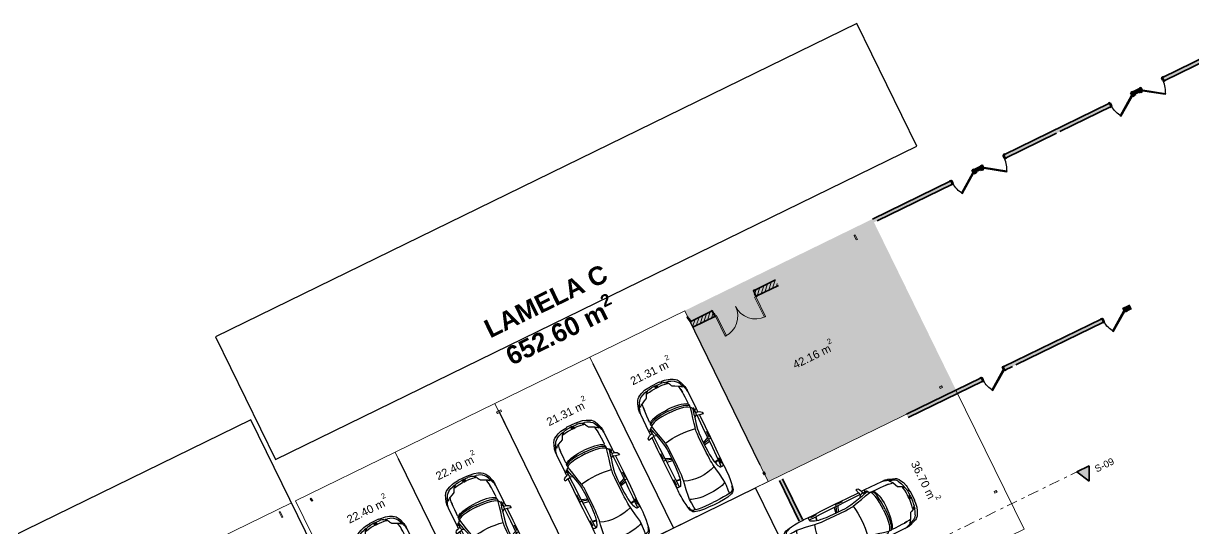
# Model space of a CAD drawing. Header units: metres. Extents: x 7511783 to 7512372, y 4692307 to 4692611.
# Drawn here: x 7511943.34 to 7511981.43, y 4692594.15 to 4692610.62 of the extents above; entities that cross this region are included whole.
import ezdxf

# ---------------------------------------------------------------- set-up
doc = ezdxf.new("R2010")
doc.units = ezdxf.units.M
doc.linetypes.add('Dot & Dashed', pattern=[670.277762, 352.777767, -176.388884, 0, -141.111112])
doc.linetypes.add('Long Dashed', pattern=[793.749976, 476.249993, -317.499983])
doc.layers.get('0').update_dxf_attribs({"lineweight": 0})
for name, color, linetype, lineweight, true_color in [('A - Fill Zone_Pen_No__156', 7, 'Continuous', 0, 0x54689e), ('A - Fill Zone_Pen_No__89', 7, 'Continuous', 0, 0x71cebe), ('A - Muret_Pen_No__102', 7, 'Continuous', 0, 0xcccccc), ('Annotation - Text_Pen_No__48', 7, 'Continuous', 0, 0xa80f02), ('ARCHICAD Doors_Pen_No__108', 7, 'Continuous', 0, 0xfd8379), ('Marker - Section_Pen_No__25', 7, 'Continuous', 0, 0x40a5ff), ('Marker - Section_Pen_No__85', 7, 'Continuous', 0, 0x80c2ff)]:
    doc.layers.add(name, color=color, linetype=linetype, lineweight=lineweight, true_color=true_color)
for name, color, linetype, lineweight in [('A - Muret', 7, 'Continuous', 0), ('A - Muret_Pen_No__101', 252, 'Continuous', 0), ('A - Muret_Pen_No__7', 7, 'Continuous', 0), ('A - Pllaka Themel', 7, 'Continuous', 0), ('A - Pllaka Themel_Pen_No__42', 8, 'Continuous', 0), ('A - Shtyllat', 7, 'Continuous', 0), ('A - Shtyllat_Pen_No__1', 7, 'Continuous', 0), ('A -Polyline_Pen_No__42', 8, 'Continuous', 0), ('A1 - Bodrumi -1', 7, 'Continuous', 0), ('A1 - Bodrumi -1_Pen_No__42', 8, 'Continuous', 0), ('ARCHICAD Doors_Pen_No__42', 8, 'Continuous', 0), ('Interior - Furniture _Pen_No__42', 8, 'Continuous', 0), ('Marker - Section', 7, 'Continuous', 0)]:
    doc.layers.add(name, color=color, linetype=linetype, lineweight=lineweight)
doc.styles.add('GENERATED_STYLE_1', font='arial.ttf')
doc.styles.add('GENERATED_STYLE_2', font='arialbd.ttf')
pattern_1 = [(45, (0, 0), (-68.9429, 68.9429), [])]
pattern_2 = [(45, (0, 0), (-68.9429, 68.9429), []), (135, (0, 0), (68.9429, 68.9429), [])]

# ---------------------------------------------------------------- blocks, each defined once
blk = doc.blocks.new('Slab_2', base_point=(27550, -20501))
at = {"layer": 'A - Pllaka Themel_Pen_No__42', "color": 8, "linetype": 'Continuous', "lineweight": 25, "flags": 128}
blk.add_lwpolyline([(27550, -20501), (52100, -20501), (52100, 1500), (27550, 1500)], close=True, dxfattribs=at)
blk = doc.blocks.new('Slab_3', base_point=(4150, -24950))
at = {"layer": 'A1 - Bodrumi -1_Pen_No__42', "color": 8, "linetype": 'Continuous', "lineweight": 25, "flags": 128}
blk.add_lwpolyline([(4150, -24950), (27400, -24951), (27400, -20501), (4150, -20501)], close=True, dxfattribs=at)
blk = doc.blocks.new('Door 22')
at = {"layer": 'ARCHICAD Doors_Pen_No__42', "color": 8, "linetype": 'Continuous', "lineweight": 25}
for p, q in [((-260, 394), (-237, 427)), ((349, -33), (-260, 394)), ((-237, 427), (372, 0)), ((-387, 24), (-437, 24)), ((-437, 24), (-437, 5)), ((-437, 5), (-387, 5)), ((-400, 5), (-437, 5)), ((-400, 5), (-437, 5)), ((-375, 5), (-400, 5)), ((-400, 5), (-400, 0)), ((-400, 0), (-400, 5)), ((-400, 0), (-400, 5)), ((-400, 0), (-375, 0)), ((-372, 0), (-400, 0)), ((-400, 0), (-400, -115)), ((-400, -115), (-400, 0)), ((-400, -115), (-400, 0)), ((-387, 5), (-387, 24)), ((-375, 0), (-375, 5)), ((-372, -40), (-372, 0)), ((372, 0), (349, -33)), ((400, 0), (372, 0)), ((372, 0), (372, -40)), ((400, 5), (375, 5)), ((375, 5), (375, 0)), ((375, 0), (400, 0)), ((437, 24), (387, 24)), ((387, 24), (387, 5)), ((387, 5), (437, 5)), ((400, 0), (400, 5)), ((400, 0), (400, 5)), ((400, 0), (400, 5)), ((400, 5), (437, 5)), ((400, 5), (437, 5)), ((400, -115), (400, 0)), ((400, -115), (400, 0)), ((400, -115), (400, 0)), ((437, 5), (437, 24)), ((-387, -115), (-437, -115)), ((-437, -115), (-437, -134)), ((-400, -115), (-437, -115)), ((-400, -115), (-437, -115)), ((-437, -134), (-387, -134)), ((-400, -115), (-360, -115)), ((-387, -134), (-387, -115)), ((-360, -40), (-372, -40)), ((-360, -115), (-360, -40)), ((372, -40), (360, -40)), ((360, -40), (360, -115)), ((360, -115), (400, -115)), ((437, -115), (387, -115)), ((387, -115), (387, -134)), ((387, -134), (437, -134)), ((400, -115), (437, -115)), ((400, -115), (437, -115)), ((437, -134), (437, -115))]:
    blk.add_line(p, q, dxfattribs=at)
blk.add_arc((372, 0), 744, 145, 180, dxfattribs=at)
blk = doc.blocks.new('Door 22_2')
at = {"layer": 'ARCHICAD Doors_Pen_No__42', "color": 8, "linetype": 'Continuous', "lineweight": 25}
for p, q in [((-260, 394), (-237, 427)), ((349, -33), (-260, 394)), ((-237, 427), (372, 0)), ((-437, 0), (-437, 19)), ((-437, 19), (-387, 19)), ((-387, 0), (-437, 0)), ((-400, 0), (-437, 0)), ((-400, 0), (-437, 0)), ((-372, 0), (-400, 0)), ((-400, 0), (-400, -115)), ((-400, 0), (-400, -115)), ((-400, 0), (-400, -115)), ((-387, 19), (-387, 0)), ((-372, -40), (-372, 0)), ((372, 0), (349, -33)), ((400, 0), (372, 0)), ((372, 0), (372, -40)), ((387, 19), (437, 19)), ((387, 0), (387, 19)), ((437, 0), (387, 0)), ((400, -115), (400, 0)), ((400, 0), (400, -115)), ((400, 0), (400, -115)), ((400, 0), (437, 0)), ((400, 0), (437, 0)), ((437, 19), (437, 0)), ((-437, -139), (-437, -120)), ((-437, -120), (-387, -120)), ((-400, -120), (-437, -120)), ((-400, -120), (-437, -120)), ((-387, -139), (-437, -139)), ((-400, -120), (-400, -115)), ((-400, -115), (-375, -115)), ((-400, -115), (-360, -115)), ((-400, -115), (-400, -120)), ((-400, -115), (-400, -120)), ((-375, -120), (-400, -120)), ((-387, -120), (-387, -139)), ((-375, -115), (-375, -120)), ((-360, -40), (-372, -40)), ((-360, -115), (-360, -40)), ((372, -40), (360, -40)), ((360, -40), (360, -115)), ((360, -115), (400, -115)), ((375, -120), (375, -115)), ((375, -115), (400, -115)), ((400, -120), (375, -120)), ((387, -120), (437, -120)), ((387, -139), (387, -120)), ((437, -139), (387, -139)), ((400, -115), (400, -120)), ((400, -115), (400, -120)), ((400, -115), (400, -120)), ((400, -120), (437, -120)), ((400, -120), (437, -120)), ((437, -120), (437, -139))]:
    blk.add_line(p, q, dxfattribs=at)
blk.add_arc((372, 0), 744, 145, 180, dxfattribs=at)
blk = doc.blocks.new('Wall_6', base_point=(37900, -16801))
at = {"layer": 'A - Muret_Pen_No__102', "linetype": 'Continuous', "lineweight": 0, "true_color": 0xcccccc}
for points in [[(37900, -16921), (40740, -16921), (40740, -16801), (37900, -16801)], [(41540, -16801), (41540, -16921), (41860, -16921), (41860, -16801)], [(46490, -16801), (42660, -16801), (42660, -16921), (46490, -16921)], [(47290, -16921), (47610, -16921), (47610, -16801), (47290, -16801)], [(51700, -16801), (48410, -16801), (48410, -16921), (51700, -16921)]]:
    blk.add_hatch(color=254, dxfattribs=at).paths.add_polyline_path(points)
at = {"layer": 'A - Muret_Pen_No__7', "color": 7, "linetype": 'Continuous', "lineweight": 35}
for p, q in [((40740, -16801), (40703, -16801)), ((40740, -16921), (40703, -16921)), ((40740, -16801), (40740, -16916)), ((40740, -16916), (40740, -16921)), ((41540, -16801), (41577, -16801)), ((41540, -16801), (41540, -16916)), ((41540, -16916), (41540, -16921)), ((41540, -16921), (41577, -16921)), ((41860, -16801), (41823, -16801)), ((41860, -16921), (41823, -16921)), ((41860, -16801), (41860, -16916)), ((41860, -16916), (41860, -16921)), ((42660, -16801), (42697, -16801)), ((42660, -16801), (42660, -16916)), ((42660, -16916), (42660, -16921)), ((42660, -16921), (42697, -16921)), ((46490, -16801), (46453, -16801)), ((46490, -16921), (46453, -16921)), ((46490, -16806), (46490, -16801)), ((46490, -16921), (46490, -16806)), ((47290, -16801), (47327, -16801)), ((47290, -16806), (47290, -16801)), ((47290, -16921), (47290, -16806)), ((47290, -16921), (47327, -16921)), ((47610, -16801), (47573, -16801)), ((47610, -16921), (47573, -16921)), ((47610, -16801), (47610, -16916)), ((47610, -16916), (47610, -16921)), ((48410, -16801), (48447, -16801)), ((48410, -16801), (48410, -16916)), ((48410, -16916), (48410, -16921)), ((48410, -16921), (48447, -16921))]:
    blk.add_line(p, q, dxfattribs=at)
at = {"layer": 'A - Muret_Pen_No__7', "color": 7, "linetype": 'Continuous', "lineweight": 35, "flags": 128}
for points in [[(40740, -16801), (37900, -16801)], [(38020, -16921), (40740, -16921)], [(41860, -16801), (41540, -16801)], [(41540, -16921), (41640, -16921)], [(41760, -16921), (41860, -16921)], [(46490, -16801), (42660, -16801)], [(42660, -16921), (44515, -16921)], [(44635, -16921), (46490, -16921)], [(47610, -16801), (47290, -16801)], [(47290, -16921), (47390, -16921)], [(47510, -16921), (47610, -16921)], [(51700, -16801), (48410, -16801)], [(48410, -16921), (51700, -16921)]]:
    blk.add_lwpolyline(points, dxfattribs=at)
at = {"layer": 'ARCHICAD Doors_Pen_No__42', "color": 8, "linetype": 'Continuous', "lineweight": 25, "xscale": -1, "zscale": 1000, "rotation": 180}
for name, p in [('Door 22', (41140, -16916)), ('Door 22_2', (46890, -16921))]:
    blk.add_blockref(name, p, dxfattribs=at)
at = {"layer": 'ARCHICAD Doors_Pen_No__42', "color": 8, "linetype": 'Continuous', "lineweight": 25, "zscale": 1000, "rotation": 180}
for p in [(42260, -16916), (48010, -16916)]:
    blk.add_blockref('Door 22', p, dxfattribs=at)
blk = doc.blocks.new('Wall_10', base_point=(47450, -16801))
at = {"layer": 'A - Muret_Pen_No__102', "linetype": 'Continuous', "lineweight": 0, "true_color": 0xcccccc}
blk.add_hatch(color=254, dxfattribs=at).paths.add_polyline_path([(47390, -16921), (47390, -18401), (47510, -18401), (47510, -16921)])
at = {"layer": 'A - Muret_Pen_No__7', "color": 7, "linetype": 'Continuous', "lineweight": 35, "flags": 128}
for points in [[(47390, -16921), (47390, -18401)], [(47510, -18401), (47510, -16921)]]:
    blk.add_lwpolyline(points, dxfattribs=at)
blk = doc.blocks.new('Metal Double Door 22')
at = {"layer": 'ARCHICAD Doors_Pen_No__108', "color": 11, "linetype": 'Continuous', "lineweight": 13, "true_color": 0xfd8379}
for p, q in [((-730, 730), (-730, 0)), ((-690, 730), (-730, 730)), ((-690, 0), (-690, 730)), ((690, 0), (690, 730)), ((690, 730), (730, 730)), ((730, 730), (730, 0)), ((-793, 0), (-793, 19)), ((-793, 19), (-743, 19)), ((-743, 0), (-793, 0)), ((-750, 0), (-793, 0)), ((-750, 0), (-793, 0)), ((-730, 0), (-750, 0)), ((-750, 0), (-750, -100)), ((-750, 0), (-750, -100)), ((-750, 0), (-750, -100)), ((-743, 19), (-743, 0)), ((-730, -40), (-730, 0)), ((-730, 0), (-690, 0)), ((730, 0), (690, 0)), ((750, 0), (730, 0)), ((730, 0), (730, -40)), ((743, 19), (793, 19)), ((743, 0), (743, 19)), ((793, 0), (743, 0)), ((750, -100), (750, 0)), ((750, 0), (750, -100)), ((750, 0), (750, -100)), ((750, 0), (793, 0)), ((750, 0), (793, 0)), ((793, 19), (793, 0)), ((-793, -219), (-793, -200)), ((-793, -200), (-743, -200)), ((-750, -200), (-793, -200)), ((-750, -200), (-793, -200)), ((-743, -219), (-793, -219)), ((-750, -200), (-750, -100)), ((-750, -100), (-731, -100)), ((-750, -100), (-718, -100)), ((-750, -100), (-750, -200)), ((-750, -100), (-750, -200)), ((-731, -200), (-750, -200)), ((-743, -200), (-743, -219)), ((-731, -100), (-731, -200)), ((-718, -40), (-730, -40)), ((-718, -100), (-718, -40)), ((730, -40), (718, -40)), ((718, -40), (718, -100)), ((718, -100), (750, -100)), ((731, -200), (731, -100)), ((731, -100), (750, -100)), ((750, -200), (731, -200)), ((743, -200), (793, -200)), ((743, -219), (743, -200)), ((793, -219), (743, -219)), ((750, -100), (750, -200)), ((750, -100), (750, -200)), ((750, -100), (750, -200)), ((750, -200), (793, -200)), ((750, -200), (793, -200)), ((793, -200), (793, -219))]:
    blk.add_line(p, q, dxfattribs=at)
for centre, start, end in [((-730, 0), 0, 90), ((730, 0), 90, 180)]:
    blk.add_arc(centre, 730, start, end, dxfattribs=at)
blk = doc.blocks.new('Wall_11', base_point=(13600, -12951))
at = {"layer": 'A - Muret_Pen_No__102', "linetype": 'Continuous', "lineweight": 13, "true_color": 0xcccccc}
h = blk.add_hatch(dxfattribs=at)
h.set_pattern_fill('COMMON_BRICK', color=254, style=0, pattern_type=2)
h.set_pattern_definition(pattern_1)
h.paths.add_polyline_path([(13600, -12951), (14400, -12951), (14400, -12751), (13600, -12751)])
h = blk.add_hatch(dxfattribs=at)
h.set_pattern_fill('COMMON_BRICK', color=254, style=0, pattern_type=2)
h.set_pattern_definition(pattern_1)
h.paths.add_polyline_path([(15900, -12951), (16700, -12951), (16700, -12751), (15900, -12751)])
at = {"layer": 'A - Muret_Pen_No__7', "color": 7, "linetype": 'Continuous', "lineweight": 35}
for p, q in [((14400, -12751), (14357, -12751)), ((14400, -12951), (14357, -12951)), ((14400, -12851), (14400, -12751)), ((14400, -12951), (14400, -12851)), ((15900, -12751), (15943, -12751)), ((15900, -12851), (15900, -12751)), ((15900, -12951), (15900, -12851)), ((15900, -12951), (15943, -12951))]:
    blk.add_line(p, q, dxfattribs=at)
at = {"layer": 'A - Muret_Pen_No__7', "color": 7, "linetype": 'Continuous', "lineweight": 35, "flags": 128}
for points in [[(14400, -12751), (13600, -12751)], [(13600, -12951), (14400, -12951)], [(16700, -12751), (15900, -12751)], [(15900, -12951), (16700, -12951)]]:
    blk.add_lwpolyline(points, dxfattribs=at)
at = {"layer": 'ARCHICAD Doors_Pen_No__108', "color": 11, "linetype": 'Continuous', "lineweight": 13, "true_color": 0xfd8379, "zscale": 1000, "rotation": 180}
blk.add_blockref('Metal Double Door 22', (15150, -12951), dxfattribs=at)
blk = doc.blocks.new('Wall_12', base_point=(18900, -16801))
at = {"layer": 'A - Muret_Pen_No__102', "linetype": 'Continuous', "lineweight": 0, "true_color": 0xcccccc}
for points in [[(18900, -16921), (21608, -16921), (21608, -16801), (18900, -16801)], [(22408, -16801), (22408, -16921), (25980, -16921), (25980, -16801)], [(26780, -16801), (26780, -16921), (27000, -16921), (27000, -16801)]]:
    blk.add_hatch(color=254, dxfattribs=at).paths.add_polyline_path(points)
at = {"layer": 'A - Muret_Pen_No__7', "color": 7, "linetype": 'Continuous', "lineweight": 35}
for p, q in [((21608, -16801), (21571, -16801)), ((21608, -16921), (21571, -16921)), ((21608, -16801), (21608, -16916)), ((21608, -16916), (21608, -16921)), ((22408, -16801), (22445, -16801)), ((22408, -16801), (22408, -16916)), ((22408, -16916), (22408, -16921)), ((22408, -16921), (22445, -16921)), ((25980, -16801), (25943, -16801)), ((25980, -16921), (25943, -16921)), ((25980, -16801), (25980, -16916)), ((25980, -16916), (25980, -16921)), ((26780, -16801), (26817, -16801)), ((26780, -16801), (26780, -16916)), ((26780, -16916), (26780, -16921)), ((26780, -16921), (26817, -16921))]:
    blk.add_line(p, q, dxfattribs=at)
at = {"layer": 'A - Muret_Pen_No__7', "color": 7, "linetype": 'Continuous', "lineweight": 35, "flags": 128}
for points in [[(21608, -16801), (18900, -16801)], [(18900, -16921), (21608, -16921)], [(25980, -16801), (22408, -16801)], [(22408, -16921), (22690, -16921)], [(22810, -16921), (25980, -16921)], [(27000, -16801), (26780, -16801)], [(26780, -16921), (27000, -16921)]]:
    blk.add_lwpolyline(points, dxfattribs=at)
at = {"layer": 'ARCHICAD Doors_Pen_No__42', "color": 8, "linetype": 'Continuous', "lineweight": 25, "xscale": -1, "zscale": 1000, "rotation": 180}
for p in [(22008, -16916), (26380, -16916)]:
    blk.add_blockref('Door 22', p, dxfattribs=at)
blk = doc.blocks.new('Wall_14', base_point=(0, 0))
at = {"layer": 'A - Muret_Pen_No__101', "linetype": 'Continuous', "lineweight": 13}
h = blk.add_hatch(dxfattribs=at)
h.set_pattern_fill('CONCRETE_BLOCK', color=252, style=0, pattern_type=2)
h.set_pattern_definition(pattern_2)
h.paths.add_polyline_path([(950, 0), (950, -250), (4050, -250), (4050, 0)])
h = blk.add_hatch(dxfattribs=at)
h.set_pattern_fill('CONCRETE_BLOCK', color=252, style=0, pattern_type=2)
h.set_pattern_definition(pattern_2)
h.paths.add_polyline_path([(4850, -250), (9500, -250), (9500, 0), (4850, 0)])
h = blk.add_hatch(dxfattribs=at)
h.set_pattern_fill('CONCRETE_BLOCK', color=252, style=0, pattern_type=2)
h.set_pattern_definition(pattern_2)
h.paths.add_polyline_path([(10300, 0), (10300, -250), (13350, -250), (13350, 0)])
h = blk.add_hatch(dxfattribs=at)
h.set_pattern_fill('CONCRETE_BLOCK', color=252, style=0, pattern_type=2)
h.set_pattern_definition(pattern_2)
h.paths.add_polyline_path([(17025, -250), (22350, -250), (22350, 0), (17025, 0)])
h = blk.add_hatch(dxfattribs=at)
h.set_pattern_fill('CONCRETE_BLOCK', color=252, style=0, pattern_type=2)
h.set_pattern_definition(pattern_2)
h.paths.add_polyline_path([(23150, 0), (23150, -250), (26450, -250), (26450, 0)])
h = blk.add_hatch(dxfattribs=at)
h.set_pattern_fill('CONCRETE_BLOCK', color=252, style=0, pattern_type=2)
h.set_pattern_definition(pattern_2)
h.paths.add_polyline_path([(13600, -250), (16625, -250), (16625, 0), (13600, 0)])
at = {"layer": 'A - Muret_Pen_No__7', "color": 7, "linetype": 'Continuous', "lineweight": 35, "flags": 128}
for points in [[(4050, 0), (950, 0)], [(9500, 0), (4850, 0)], [(13350, 0), (10300, 0)], [(16625, 0), (13600, 0)], [(22350, 0), (17025, 0)], [(26450, 0), (23150, 0)], [(950, -250), (4050, -250)], [(4850, -250), (9500, -250)], [(10300, -250), (13350, -250)], [(13600, -250), (16625, -250)], [(17025, -250), (22350, -250)], [(23150, -250), (26450, -250)]]:
    blk.add_lwpolyline(points, dxfattribs=at)
blk = doc.blocks.new('Column_50', base_point=(5190, 14480))
at = {"layer": 'A - Shtyllat_Pen_No__1', "color": 7, "linetype": 'Continuous', "lineweight": 13, "flags": 128}
blk.add_lwpolyline([(5170, 14380), (5210, 14380), (5210, 14580), (5170, 14580)], close=True, dxfattribs=at)
blk = doc.blocks.new('Column_56', base_point=(7505, 12176))
at = {"layer": 'A - Shtyllat_Pen_No__1', "color": 7, "linetype": 'Continuous', "lineweight": 13, "flags": 128}
blk.add_lwpolyline([(7475, 12218), (7514, 12227), (7535, 12134), (7496, 12125)], close=True, dxfattribs=at)
blk = doc.blocks.new('Column_75', base_point=(7240, 14970))
at = {"layer": 'A - Shtyllat_Pen_No__1', "color": 7, "linetype": 'Continuous', "lineweight": 13, "flags": 128}
blk.add_lwpolyline([(7165, 14940), (7165, 15000), (7315, 15000), (7315, 14940)], close=True, dxfattribs=at)
blk = doc.blocks.new('Column_77', base_point=(5957, 13274))
at = {"layer": 'A - Shtyllat_Pen_No__1', "color": 7, "linetype": 'Continuous', "lineweight": 13, "flags": 128}
blk.add_lwpolyline([(5955, 13189), (5994, 13198), (5958, 13359), (5919, 13350)], close=True, dxfattribs=at)
blk = doc.blocks.new('Column_78', base_point=(7285, 14025))
at = {"layer": 'A - Shtyllat_Pen_No__1', "color": 7, "linetype": 'Continuous', "lineweight": 13, "flags": 128}
blk.add_lwpolyline([(7315, 14065), (7255, 14065), (7255, 13985), (7315, 13985)], close=True, dxfattribs=at)
blk = doc.blocks.new('Column_79', base_point=(436, 13820))
at = {"layer": 'A - Shtyllat_Pen_No__1', "color": 7, "linetype": 'Continuous', "lineweight": 13, "flags": 128}
blk.add_lwpolyline([(456, 13900), (416, 13900), (416, 13740), (456, 13740)], close=True, dxfattribs=at)
blk = doc.blocks.new('Column_82', base_point=(990, 14970))
at = {"layer": 'A - Shtyllat_Pen_No__1', "color": 7, "linetype": 'Continuous', "lineweight": 13, "flags": 128}
blk.add_lwpolyline([(950, 15000), (950, 14940), (1030, 14940), (1030, 15000)], close=True, dxfattribs=at)
blk = doc.blocks.new('Column_91', base_point=(3830, 13830))
at = {"layer": 'A - Shtyllat_Pen_No__1', "color": 7, "linetype": 'Continuous', "lineweight": 13, "flags": 128}
blk.add_lwpolyline([(3790, 13860), (3790, 13800), (3870, 13800), (3870, 13860)], close=True, dxfattribs=at)
blk = doc.blocks.new('Car 05 22')
at = {"layer": 'Interior - Furniture _Pen_No__42', "color": 8, "linetype": 'Continuous', "lineweight": 25}
for p, q in [((-706, 776), (-758, 747)), ((-585, 801), (-706, 776)), ((-627, 772), (-665, 761)), ((-595, 778), (-627, 772)), ((-483, 817), (-585, 801)), ((-372, 830), (-483, 817)), ((-252, 841), (-372, 830)), ((-168, 845), (-252, 841)), ((-78, 851), (-168, 845)), ((-24, 852), (-78, 851)), ((40, 852), (-24, 852)), ((231, 846), (40, 852)), ((125, 791), (129, 820)), ((126, 744), (125, 791)), ((129, 820), (139, 832)), ((139, 832), (165, 840)), ((165, 840), (195, 844)), ((195, 844), (231, 846)), ((211, 809), (418, 816)), ((400, 848), (231, 846)), ((522, 765), (327, 762)), ((355, 762), (339, 683)), ((373, 763), (357, 683)), ((591, 852), (400, 848)), ((814, 769), (522, 765)), ((857, 856), (591, 852)), ((1109, 774), (814, 769)), ((1130, 859), (857, 856)), ((1036, 773), (997, 579)), ((1042, 578), (1108, 774)), ((1173, 775), (1090, 578)), ((1115, 809), (1109, 774)), ((1109, 774), (1538, 780)), ((1120, 833), (1115, 809)), ((1121, 838), (1120, 836)), ((1120, 836), (1120, 833)), ((1130, 859), (1121, 838)), ((1536, 860), (1130, 859)), ((1163, 830), (1220, 829)), ((1220, 829), (1370, 831)), ((1958, 858), (1536, 860)), ((1538, 780), (1975, 786)), ((1961, 983), (1929, 983)), ((1929, 983), (1958, 858)), ((1939, 686), (1996, 777)), ((1958, 858), (1977, 777)), ((1997, 975), (1961, 983)), ((1977, 777), (2020, 777)), ((2027, 945), (1997, 975)), ((2000, 702), (2214, 763)), ((2020, 777), (2044, 783)), ((2055, 898), (2027, 945)), ((2044, 783), (2063, 792)), ((2068, 858), (2055, 898)), ((2063, 792), (2070, 800)), ((2069, 788), (2065, 794)), ((2120, 857), (2068, 858)), ((2075, 836), (2068, 858)), ((2069, 788), (2148, 790)), ((2070, 800), (2075, 809)), ((2075, 809), (2075, 836)), ((2107, 732), (2148, 790)), ((2193, 856), (2120, 857)), ((2148, 790), (2167, 814)), ((2148, 790), (2206, 792)), ((2167, 814), (2182, 834)), ((2182, 834), (2193, 856)), ((2808, 853), (2193, 856)), ((2206, 792), (2227, 791)), ((2227, 770), (2214, 763)), ((2214, 763), (2238, 752)), ((2227, 791), (2233, 790)), ((2234, 774), (2227, 770)), ((2233, 790), (2238, 787)), ((2238, 777), (2234, 774)), ((2241, 784), (2238, 787)), ((2238, 777), (2241, 781)), ((2241, 781), (2241, 784)), ((2856, 853), (2808, 853)), ((2808, 853), (2877, 843)), ((2891, 853), (2856, 853)), ((2877, 843), (2954, 814)), ((2923, 852), (2891, 853)), ((2904, 833), (2905, 833)), ((2945, 849), (2923, 852)), ((2990, 840), (2945, 849)), ((2954, 814), (3076, 775)), ((3014, 833), (2990, 840)), ((3154, 783), (3014, 833)), ((3022, 758), (3024, 762)), ((3024, 762), (3035, 765)), ((3035, 765), (3047, 764)), ((3047, 764), (3061, 763)), ((3061, 763), (3090, 757)), ((3100, 763), (3076, 775)), ((3114, 753), (3100, 763)), ((3236, 748), (3154, 783)), ((-855, 511), (-875, 345)), ((-815, 668), (-855, 511)), ((-785, 722), (-815, 668)), ((-795, 391), (-802, 259)), ((-783, 510), (-795, 391)), ((-758, 747), (-785, 722)), ((-768, 602), (-783, 510)), ((-768, 602), (-751, 670)), ((-764, 617), (-666, 624)), ((-729, 716), (-751, 670)), ((-701, 743), (-729, 716)), ((-665, 761), (-701, 743)), ((-666, 624), (-501, 634)), ((-501, 634), (-383, 642)), ((-383, 642), (-274, 631)), ((-274, 631), (-56, 601)), ((-56, 601), (146, 567)), ((327, 762), (125, 756)), ((132, 723), (126, 744)), ((147, 711), (132, 723)), ((146, 567), (233, 552)), ((171, 697), (147, 711)), ((213, 677), (171, 697)), ((266, 655), (213, 677)), ((233, 552), (315, 541)), ((319, 636), (266, 655)), ((315, 541), (384, 535)), ((393, 618), (319, 636)), ((339, 683), (330, 634)), ((357, 683), (347, 629)), ((384, 535), (454, 530)), ((475, 607), (393, 618)), ((454, 530), (526, 526)), ((521, 602), (475, 607)), ((570, 597), (521, 602)), ((526, 526), (628, 522)), ((653, 591), (570, 597)), ((628, 522), (757, 518)), ((773, 585), (653, 591)), ((757, 518), (1323, 518)), ((907, 580), (773, 585)), ((1042, 578), (907, 580)), ((1228, 578), (1042, 578)), ((1316, 580), (1228, 578)), ((1403, 584), (1316, 580)), ((1323, 518), (1420, 522)), ((1484, 590), (1403, 584)), ((1420, 522), (1467, 524)), ((1467, 524), (1511, 528)), ((1562, 601), (1484, 590)), ((1511, 528), (1554, 533)), ((1554, 533), (1597, 541)), ((1730, 634), (1562, 601)), ((1597, 541), (1597, 541)), ((1611, 544), (1780, 582)), ((2000, 702), (1730, 634)), ((1780, 582), (1953, 621)), ((1953, 621), (2122, 660)), ((2122, 660), (2294, 698)), ((2238, 752), (2259, 740)), ((2259, 740), (2269, 731)), ((2269, 731), (2279, 722)), ((2279, 722), (2294, 698)), ((2294, 698), (2317, 701)), ((2294, 698), (2294, 698)), ((2317, 701), (2346, 703)), ((2355, 640), (2317, 701)), ((2346, 703), (2379, 702)), ((2380, 575), (2355, 640)), ((2410, 649), (2379, 702)), ((2379, 702), (2411, 694)), ((2397, 514), (2380, 575)), ((2419, 396), (2397, 514)), ((2436, 583), (2410, 649)), ((2411, 694), (2411, 694)), ((2429, 682), (2411, 694)), ((2434, 266), (2419, 396)), ((2429, 682), (2457, 700)), ((2429, 682), (2429, 682)), ((2429, 682), (2457, 640)), ((2454, 522), (2436, 583)), ((2478, 401), (2454, 522)), ((2457, 700), (2535, 698)), ((2457, 640), (2487, 574)), ((2494, 269), (2478, 401)), ((2487, 574), (2492, 562)), ((2492, 562), (2518, 477)), ((2518, 477), (2538, 384)), ((2535, 698), (2535, 698)), ((2535, 698), (2673, 696)), ((2538, 384), (2551, 286)), ((2673, 696), (2787, 691)), ((2787, 691), (2868, 687)), ((2868, 687), (2960, 679)), ((2960, 679), (2868, 687)), ((2960, 679), (3047, 666)), ((3024, 754), (3022, 758)), ((3038, 743), (3024, 754)), ((3051, 731), (3038, 743)), ((3047, 666), (3100, 657)), ((3065, 715), (3051, 731)), ((3077, 698), (3065, 715)), ((3100, 657), (3077, 698)), ((3090, 757), (3108, 751)), ((3153, 554), (3100, 657)), ((3108, 751), (3123, 746)), ((3123, 746), (3114, 753)), ((3170, 727), (3123, 746)), ((3190, 476), (3153, 554)), ((3212, 701), (3170, 727)), ((3199, 467), (3190, 476)), ((3221, 454), (3199, 467)), ((3254, 663), (3212, 701)), ((3256, 439), (3221, 454)), ((3269, 728), (3236, 748)), ((3302, 603), (3254, 663)), ((3288, 425), (3256, 439)), ((3299, 706), (3269, 728)), ((3319, 408), (3288, 425)), ((3337, 663), (3299, 706)), ((3302, 603), (3346, 501)), ((3353, 384), (3319, 408)), ((3374, 604), (3337, 663)), ((3346, 501), (3374, 420)), ((3377, 360), (3353, 384)), ((3418, 513), (3374, 604)), ((3391, 344), (3374, 420)), ((3457, 393), (3418, 513)), ((3468, 331), (3457, 393)), ((-883, 195), (-885, 0)), ((-885, 0), (-883, -195)), ((-875, 345), (-883, 195)), ((-807, 125), (-808, 0)), ((-807, -125), (-808, 0)), ((-802, 259), (-807, 125)), ((2442, 132), (2434, 266)), ((2444, 0), (2442, 132)), ((2444, 0), (2442, -132)), ((2503, 133), (2494, 269)), ((2506, 0), (2503, 133)), ((2551, 286), (2560, 194)), ((2560, 194), (2564, 101)), ((2564, 101), (2566, 0)), ((2564, -101), (2566, 0)), ((3325, 377), (3321, 370)), ((3321, 370), (3321, 362)), ((3321, 362), (3338, 277)), ((3328, 380), (3325, 377)), ((3338, 379), (3328, 380)), ((3364, 358), (3338, 379)), ((3338, 277), (3352, 173)), ((3352, 173), (3358, 76)), ((3354, 28), (3358, 76)), ((3354, 28), (3354, -1)), ((3354, -28), (3354, 1)), ((3397, 316), (3364, 358)), ((3371, 12), (3370, -1)), ((3371, -12), (3370, 1)), ((3372, 24), (3371, 12)), ((3376, 39), (3372, 24)), ((3382, 47), (3376, 39)), ((3391, 344), (3377, 360)), ((3386, 48), (3382, 47)), ((3386, 48), (3394, 48)), ((3399, 47), (3394, 48)), ((3408, 289), (3397, 316)), ((3404, 39), (3399, 47)), ((3404, 39), (3408, 24)), ((3408, 289), (3414, 267)), ((3408, 24), (3410, 8)), ((3410, 8), (3410, 0)), ((3414, 267), (3418, 243)), ((3418, 243), (3424, 201)), ((3424, 201), (3428, 152)), ((3432, 40), (3428, 152)), ((3432, 57), (3432, 57)), ((3432, 0), (3432, 40)), ((3432, 0), (3432, -40)), ((3474, 264), (3468, 331)), ((3478, 200), (3474, 264)), ((3479, 165), (3478, 200)), ((3490, 165), (3479, 165)), ((3490, -165), (3490, 165)), ((-883, -195), (-875, -345)), ((-875, -345), (-855, -511)), ((-802, -259), (-807, -125)), ((-795, -391), (-802, -259)), ((2434, -266), (2419, -396)), ((2442, -132), (2434, -266)), ((2494, -269), (2478, -401)), ((2503, -133), (2494, -269)), ((2506, 0), (2503, -133)), ((2538, -384), (2551, -286)), ((2551, -286), (2560, -194)), ((2560, -194), (2564, -101)), ((3321, -362), (3338, -277)), ((3321, -370), (3321, -362)), ((3325, -377), (3321, -370)), ((3328, -380), (3325, -377)), ((3338, -379), (3328, -380)), ((3338, -277), (3352, -173)), ((3364, -358), (3338, -379)), ((3352, -173), (3358, -76)), ((3377, -360), (3353, -384)), ((3354, -28), (3358, -76)), ((3397, -316), (3364, -358)), ((3372, -24), (3371, -12)), ((3376, -39), (3372, -24)), ((3391, -344), (3374, -420)), ((3382, -47), (3376, -39)), ((3391, -344), (3377, -360)), ((3386, -48), (3382, -47)), ((3386, -48), (3394, -48)), ((3399, -47), (3394, -48)), ((3408, -289), (3397, -316)), ((3404, -39), (3399, -47)), ((3404, -39), (3408, -24)), ((3408, -24), (3410, -8)), ((3408, -289), (3414, -267)), ((3410, -8), (3410, 0)), ((3414, -267), (3418, -243)), ((3418, -243), (3424, -201)), ((3424, -201), (3428, -152)), ((3432, -40), (3428, -152)), ((3432, -57), (3432, -57)), ((3457, -393), (3468, -331)), ((3468, -331), (3474, -264)), ((3474, -264), (3478, -200)), ((3478, -200), (3479, -165)), ((3479, -165), (3490, -165)), ((-855, -511), (-815, -668)), ((-815, -668), (-785, -722)), ((-783, -510), (-795, -391)), ((-785, -722), (-758, -747)), ((-768, -602), (-783, -510)), ((-768, -602), (-751, -670)), ((-764, -617), (-666, -624)), ((-758, -747), (-706, -776)), ((-729, -716), (-751, -670)), ((-701, -743), (-729, -716)), ((-665, -761), (-701, -743)), ((-666, -624), (-501, -634)), ((-627, -772), (-665, -761)), ((-501, -634), (-383, -642)), ((-383, -642), (-274, -631)), ((-274, -631), (-56, -601)), ((-56, -601), (146, -567)), ((126, -744), (125, -791)), ((327, -762), (125, -756)), ((132, -723), (126, -744)), ((147, -711), (132, -723)), ((146, -567), (233, -552)), ((171, -697), (147, -711)), ((213, -677), (171, -697)), ((266, -655), (213, -677)), ((233, -552), (315, -541)), ((319, -636), (266, -655)), ((315, -541), (384, -535)), ((393, -618), (319, -636)), ((522, -765), (327, -762)), ((339, -683), (330, -634)), ((355, -762), (339, -683)), ((357, -683), (347, -629)), ((373, -763), (357, -683)), ((384, -535), (454, -530)), ((475, -607), (393, -618)), ((454, -530), (526, -526)), ((521, -602), (475, -607)), ((570, -597), (521, -602)), ((526, -526), (628, -522)), ((653, -591), (570, -597)), ((628, -522), (757, -518)), ((773, -585), (653, -591)), ((757, -518), (1323, -518)), ((907, -580), (773, -585)), ((1042, -578), (907, -580)), ((1036, -773), (997, -579)), ((1042, -578), (1108, -774)), ((1228, -578), (1042, -578)), ((1173, -775), (1090, -578)), ((1316, -580), (1228, -578)), ((1403, -584), (1316, -580)), ((1323, -518), (1420, -522)), ((1484, -590), (1403, -584)), ((1420, -522), (1467, -524)), ((1467, -524), (1511, -528)), ((1562, -601), (1484, -590)), ((1511, -528), (1554, -533)), ((1554, -533), (1597, -541)), ((1730, -634), (1562, -601)), ((1597, -541), (1597, -541)), ((1611, -544), (1780, -582)), ((2000, -702), (1730, -634)), ((1780, -582), (1953, -621)), ((1939, -686), (1996, -777)), ((1953, -621), (2122, -660)), ((2000, -702), (2214, -763)), ((2107, -732), (2148, -790)), ((2122, -660), (2294, -698)), ((2214, -763), (2238, -752)), ((2238, -752), (2259, -740)), ((2259, -740), (2269, -731)), ((2269, -731), (2279, -722)), ((2279, -722), (2294, -698)), ((2294, -698), (2317, -701)), ((2294, -698), (2294, -698)), ((2355, -640), (2317, -701)), ((2317, -701), (2346, -703)), ((2346, -703), (2379, -702)), ((2380, -575), (2355, -640)), ((2410, -649), (2379, -702)), ((2379, -702), (2411, -694)), ((2397, -514), (2380, -575)), ((2419, -396), (2397, -514)), ((2436, -583), (2410, -649)), ((2429, -682), (2411, -694)), ((2411, -694), (2411, -694)), ((2429, -682), (2457, -640)), ((2429, -682), (2429, -682)), ((2429, -682), (2457, -700)), ((2454, -522), (2436, -583)), ((2478, -401), (2454, -522)), ((2457, -640), (2487, -574)), ((2457, -700), (2535, -698)), ((2487, -574), (2492, -562)), ((2492, -562), (2518, -477)), ((2518, -477), (2538, -384)), ((2535, -698), (2673, -696)), ((2535, -698), (2535, -698)), ((2673, -696), (2787, -691)), ((2787, -691), (2868, -687)), ((2868, -687), (2960, -679)), ((2960, -679), (2868, -687)), ((2960, -679), (3047, -666)), ((3024, -754), (3022, -758)), ((3022, -758), (3024, -762)), ((3038, -743), (3024, -754)), ((3051, -731), (3038, -743)), ((3047, -666), (3100, -657)), ((3065, -715), (3051, -731)), ((3061, -763), (3090, -757)), ((3077, -698), (3065, -715)), ((3100, -657), (3077, -698)), ((3090, -757), (3108, -751)), ((3153, -554), (3100, -657)), ((3114, -753), (3100, -763)), ((3108, -751), (3123, -746)), ((3123, -746), (3114, -753)), ((3170, -727), (3123, -746)), ((3190, -476), (3153, -554)), ((3154, -783), (3236, -748)), ((3212, -701), (3170, -727)), ((3199, -467), (3190, -476)), ((3221, -454), (3199, -467)), ((3254, -663), (3212, -701)), ((3256, -439), (3221, -454)), ((3236, -748), (3269, -728)), ((3302, -603), (3254, -663)), ((3288, -425), (3256, -439)), ((3269, -728), (3299, -706)), ((3319, -408), (3288, -425)), ((3299, -706), (3337, -663)), ((3302, -603), (3346, -501)), ((3353, -384), (3319, -408)), ((3337, -663), (3374, -604)), ((3346, -501), (3374, -420)), ((3374, -604), (3418, -513)), ((3418, -513), (3457, -393)), ((-706, -776), (-585, -801)), ((-595, -778), (-627, -772)), ((-585, -801), (-483, -817)), ((-483, -817), (-372, -830)), ((-372, -830), (-252, -841)), ((-252, -841), (-168, -845)), ((-168, -845), (-78, -851)), ((-78, -851), (-24, -852)), ((-24, -852), (40, -852)), ((40, -852), (231, -846)), ((125, -791), (129, -820)), ((129, -820), (139, -832)), ((139, -832), (165, -840)), ((165, -840), (195, -844)), ((195, -844), (231, -846)), ((211, -809), (418, -816)), ((231, -846), (400, -848)), ((400, -848), (591, -852)), ((814, -769), (522, -765)), ((591, -852), (857, -856)), ((1109, -774), (814, -769)), ((857, -856), (1130, -859)), ((1109, -774), (1538, -780)), ((1115, -809), (1109, -774)), ((1120, -833), (1115, -809)), ((1120, -836), (1120, -833)), ((1121, -838), (1120, -836)), ((1130, -859), (1121, -838)), ((1130, -859), (1536, -860)), ((1163, -830), (1220, -829)), ((1220, -829), (1370, -831)), ((1536, -860), (1958, -858)), ((1538, -780), (1975, -786)), ((1958, -858), (1929, -983)), ((1929, -983), (1961, -983)), ((1958, -858), (1977, -777)), ((1961, -983), (1997, -975)), ((1977, -777), (2020, -777)), ((1997, -975), (2027, -945)), ((2020, -777), (2044, -783)), ((2027, -945), (2055, -898)), ((2044, -783), (2063, -792)), ((2055, -898), (2068, -858)), ((2063, -792), (2070, -800)), ((2069, -788), (2065, -794)), ((2075, -836), (2068, -858)), ((2068, -858), (2120, -857)), ((2069, -788), (2148, -790)), ((2070, -800), (2075, -809)), ((2075, -809), (2075, -836)), ((2120, -857), (2193, -856)), ((2148, -790), (2167, -814)), ((2148, -790), (2206, -792)), ((2167, -814), (2182, -834)), ((2182, -834), (2193, -856)), ((2193, -856), (2808, -853)), ((2206, -792), (2227, -791)), ((2227, -770), (2214, -763)), ((2234, -774), (2227, -770)), ((2227, -791), (2233, -790)), ((2233, -790), (2238, -787)), ((2238, -777), (2234, -774)), ((2238, -777), (2241, -781)), ((2241, -784), (2238, -787)), ((2241, -781), (2241, -784)), ((2808, -853), (2877, -843)), ((2808, -853), (2856, -853)), ((2856, -853), (2891, -853)), ((2877, -843), (2954, -814)), ((2891, -853), (2923, -852)), ((2923, -852), (2945, -849)), ((2945, -849), (2990, -840)), ((2954, -814), (3076, -775)), ((2990, -840), (3014, -833)), ((3014, -833), (3154, -783)), ((3024, -762), (3035, -765)), ((3035, -765), (3047, -764)), ((3047, -764), (3061, -763)), ((3100, -763), (3076, -775))]:
    blk.add_line(p, q, dxfattribs=at)
for centre, radius, start, end in [((493, 218), 973, 154.1545, 170.9117), ((1650, 0), 1520, 158.6992, 201.3008), ((-1245, 0), 2907, 349.2142, 10.7858), ((1856, -2), 2354, 170.8804, 189.9223), ((493, -218), 973, 191.2305, 205.8455)]:
    blk.add_arc(centre, radius, start, end, dxfattribs=at)
blk = doc.blocks.new('Cutting Plane_1', base_point=(-2729, -10325))
at = {"layer": 'Marker - Section_Pen_No__25', "linetype": 'Continuous', "lineweight": 35, "true_color": 0x40a5ff}
blk.add_hatch(color=161, dxfattribs=at).paths.add_polyline_path([(75963, -10325), (75513, -10325), (75738, -10775)])
at = {"layer": 'Marker - Section_Pen_No__25', "color": 161, "linetype": 'Continuous', "lineweight": 35, "true_color": 0x40a5ff}
for p, q in [((75963, -10325), (75513, -10325)), ((75513, -10325), (75738, -10775)), ((75738, -10775), (75963, -10325))]:
    blk.add_line(p, q, dxfattribs=at)
at = {"layer": 'Marker - Section_Pen_No__85', "color": 151, "linetype": 'Dot & Dashed', "lineweight": 20, "true_color": 0x80c2ff}
blk.add_line((-2504, -10325), (75513, -10325), dxfattribs=at)
at = {"layer": 'Marker - Section_Pen_No__25', "color": 161, "lineweight": 35, "true_color": 0x40a5ff, "insert": (76748, -10631), "char_height": 225, "attachment_point": 9, "style": 'GENERATED_STYLE_2'}
blk.add_mtext('\\A1;\\pt0;{\\fArial|b0|i0|c0|p34;S-09}', dxfattribs=at)

msp = doc.modelspace()

# ---------------------------------------------------------------- hatches: boundary and pattern name
at = {"layer": 'A - Fill Zone_Pen_No__89', "linetype": 'Continuous', "lineweight": 0, "true_color": 0xdbf2ee}
msp.add_hatch(color=254, dxfattribs=at).paths.add_polyline_path([(7511970.976, 4692604.239), (7511964.867, 4692601.253), (7511967.589, 4692595.683), (7511973.699, 4692598.668)])

# ---------------------------------------------------------------- linework, layer by layer
for points in [[(7511967.589, 4692595.683), (7511964.867, 4692601.253), (7511961.779, 4692599.744), (7511964.501, 4692594.173), (7511967.589, 4692595.683)], [(7511964.501, 4692594.173), (7511961.779, 4692599.744), (7511958.69, 4692598.234), (7511961.413, 4692592.664), (7511964.501, 4692594.173)], [(7511969.389, 4692590.94), (7511975.917, 4692594.13), (7511973.699, 4692598.668), (7511967.171, 4692595.478), (7511969.389, 4692590.94)], [(7511961.413, 4692592.664), (7511958.69, 4692598.234), (7511955.445, 4692596.648), (7511958.167, 4692591.078), (7511961.413, 4692592.664)], [(7511958.167, 4692591.078), (7511955.445, 4692596.648), (7511952.199, 4692595.062), (7511954.921, 4692589.491), (7511958.167, 4692591.078)], [(7511954.921, 4692589.491), (7511960.542, 4692577.991), (7511963.664, 4692579.516), (7511961.787, 4692583.357), (7511964.913, 4692584.885), (7511966.985, 4692582.298), (7511967.265, 4692582.522), (7511976.151, 4692571.427), (7511980.32, 4692574.766), (7511971.287, 4692586.045), (7511971.677, 4692586.357), (7511971.552, 4692586.513), (7511967.171, 4692595.478), (7511954.921, 4692589.491)], [(7511954.786, 4692589.426), (7511952.064, 4692594.996), (7511947.886, 4692592.954), (7511950.609, 4692587.384), (7511954.786, 4692589.426)]]:
    msp.add_lwpolyline(points, close=True)
at = {"layer": 'A -Polyline_Pen_No__42', "color": 8, "linetype": 'Continuous', "lineweight": 25}
for points in [[(7511967.326, 4692596.222), (7511964.977, 4692601.028)], [(7511964.501, 4692594.173), (7511961.888, 4692599.519)], [(7511961.149, 4692593.203), (7511958.8, 4692598.01)], [(7511958.167, 4692591.078), (7511955.554, 4692596.423)]]:
    msp.add_lwpolyline(points, dxfattribs=at)
at = {"layer": 'A -Polyline_Pen_No__42', "color": 8, "linetype": 'Long Dashed', "lineweight": 25}
for points in [[(7511955.281, 4692589.667), (7511967.171, 4692595.478)], [(7511967.174, 4692595.472), (7511971.552, 4692586.513)]]:
    msp.add_lwpolyline(points, dxfattribs=at)

# ---------------------------------------------------------------- block references
at = {"layer": 'A - Muret', "color": 7, "lineweight": 35, "xscale": 0.001, "yscale": 0.001, "zscale": 0.001, "rotation": 26.04535599708318}
for name, p in [('Wall_6', (7511970.976, 4692604.239)), ('Wall_11', (7511965.13, 4692600.714)), ('Wall_12', (7511972.086, 4692597.88)), ('Wall_14', (7511975.346, 4692589.296)), ('Wall_10', (7511967.949, 4692595.858))]:
    msp.add_blockref(name, p, dxfattribs=at)
at = {"layer": 'A - Pllaka Themel', "color": 8, "linetype": 'Continuous', "lineweight": 25, "xscale": 0.001, "yscale": 0.001, "zscale": 0.001, "rotation": 26.04535599708318}
msp.add_blockref('Slab_3', (7511951.54, 4692596.409), dxfattribs=at)
at = {"layer": 'A - Shtyllat', "color": 7, "lineweight": 35, "xscale": 0.001, "yscale": 0.001, "zscale": 0.001, "rotation": 26.04535599708318}
for name, p in [('Column_79', (7511970.434, 4692603.64)), ('Column_77', (7511964.999, 4692600.983)), ('Column_91', (7511973.208, 4692598.762)), ('Column_75', (7511958.822, 4692597.965)), ('Column_78', (7511967.458, 4692595.952)), ('Column_56', (7511952.714, 4692595.091)), ('Column_82', (7511974.988, 4692595.346)), ('Column_50', (7511951.725, 4692594.608))]:
    msp.add_blockref(name, p, dxfattribs=at)
at = {"layer": 'A1 - Bodrumi -1', "color": 8, "linetype": 'Continuous', "lineweight": 25, "xscale": 0.001, "yscale": 0.001, "zscale": 0.001, "rotation": 26.04535599708318}
msp.add_blockref('Slab_2', (7511938.35, 4692567.145), dxfattribs=at)
at = {"layer": 'Interior - Furniture _Pen_No__42', "color": 8, "linetype": 'Continuous', "lineweight": 25, "xscale": -0.001, "yscale": 0.001}
for p, rotation in [((7511965.433, 4692595.725), 296.0453559970832), ((7511962.704, 4692594.392), 296.0453559970832), ((7511959.177, 4692592.668), 296.0453559970832), ((7511969.141, 4692593.69), 206.0453559970832), ((7511956.291, 4692591.258), 296.0453559970832)]:
    msp.add_blockref('Car 05 22', p, dxfattribs=dict(at, rotation=rotation))
at = {"layer": 'Marker - Section', "color": 151, "lineweight": 20, "true_color": 0x80c2ff, "xscale": 0.001, "yscale": 0.001, "zscale": 0.001, "rotation": 26.04535599708318}
msp.add_blockref('Cutting Plane_1', (7511907.337, 4692561.645), dxfattribs=at)

# ---------------------------------------------------------------- texts
at = {"layer": 'A - Fill Zone_Pen_No__156', "color": 165, "lineweight": 20, "true_color": 0x54689e, "char_height": 0.2625, "attachment_point": 7, "style": 'GENERATED_STYLE_1'}
for s, insert, rotation in [('{\\fArial|b0|i0|c0|p34;42.16 m{\\H0.66x;\\S2^  ;}}', (7511968.468, 4692599.348), 26.0454), ('{\\fArial|b0|i0|c0|p34;21.31 m{\\H0.66x;\\S2^  ;}}', (7511963.178, 4692598.817), 26.0454), ('{\\fArial|b0|i0|c0|p34;21.31 m{\\H0.66x;\\S2^  ;}}', (7511960.451, 4692597.484), 26.0454), ('{\\fArial|b0|i0|c0|p34;22.40 m{\\H0.66x;\\S2^  ;}}', (7511956.844, 4692595.721), 26.0454), ('{\\fArial|b0|i0|c0|p34;36.70 m{\\H0.66x;\\S2^  ;}}', (7511972.218, 4692596.274), 296.0809), ('{\\fArial|b0|i0|c0|p34;22.40 m{\\H0.66x;\\S2^  ;}}', (7511953.95, 4692594.307), 26.0454)]:
    msp.add_mtext(s, dxfattribs=dict(at, insert=insert, rotation=rotation))
at = {"layer": 'Annotation - Text_Pen_No__48', "color": 14, "linetype": 'Continuous', "lineweight": 25, "true_color": 0xa80f02, "insert": (7511960.214, 4692601.836), "char_height": 0.6, "attachment_point": 2, "rotation": 26.0454, "line_spacing_factor": 0.93193, "style": 'GENERATED_STYLE_1'}
msp.add_mtext('\\A1;{\\fArial|b1|i0|c0|p34;LAMELA C\\P652.60 m\\H0.66x;\\S2^  ;}', dxfattribs=at)

doc.saveas('drawing.dxf')
